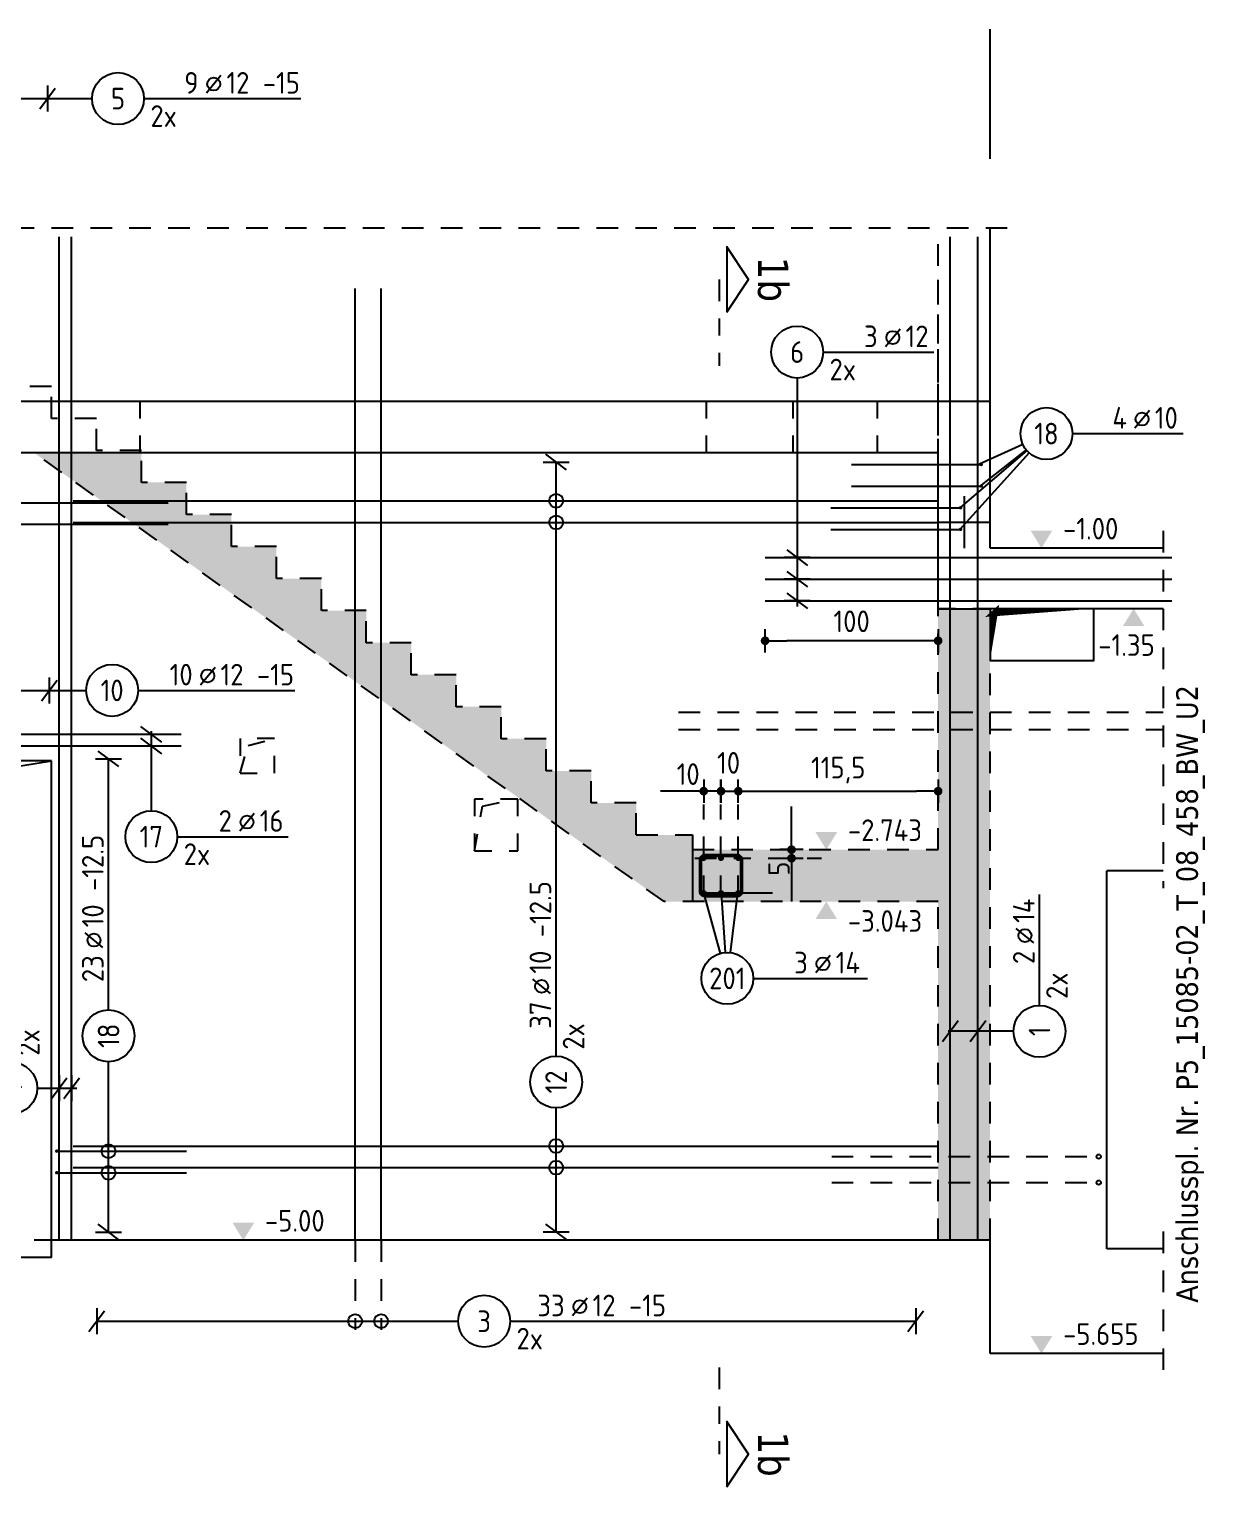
# Model space of a CAD drawing. Extents: x -12 to 78.8, y 0 to 40.3.
# Drawn here: x 12.26 to 19.06, y 18.21 to 26.64 of the extents above; entities that cross this region are included whole.
import ezdxf
from ezdxf.enums import TextEntityAlignment as Align

# ---------------------------------------------------------------- set-up
doc = ezdxf.new("R2010")
doc.units = 0
doc.header["$LTSCALE"] = 0.5
for name, pattern in [('AUSGEZOGEN', [1000.01, 1000, 0.01]), ('DASHDOT2', [0.5, 0.25, -0.125, 0, -0.125]), ('DASHDOTSMALL', [1.05, 0.5, -0.25, 0.05, -0.25]), ('DOT', [0.175, 0.05, -0.125]), ('HIDDEN', [0.375, 0.25, -0.125]), ('HIDDEN2', [0.187, 0.125, -0.062]), ('STRICHPUNKT2', [0.55, 0.25, -0.125, 0.05, -0.125]), ('VERDECKT', [0.375, 0.25, -0.125])]:
    doc.linetypes.add(name, pattern=pattern)
for name, color, linetype in [('ACHSEN', 7, 'Continuous'), ('AFB', 7, 'Continuous'), ('AFU', 7, 'Continuous'), ('BETON', 7, 'Continuous'), ('DRUEBER', 7, 'Continuous'), ('grau_mittel', 7, 'Continuous'), ('HILFE', 7, 'Continuous'), ('koten', 7, 'Continuous'), ('MASSE', 7, 'Continuous'), ('RND', 7, 'Continuous'), ('SCHATTEN', 15, 'Continuous'), ('SCHNITTE', 7, 'Continuous'), ('TEXT', 7, 'Continuous'), ('VERDECKT', 7, 'Continuous'), ('WBZ', 7, 'Continuous')]:
    doc.layers.add(name, color=color, linetype=linetype)
doc.layers.add('NOPLOT', color=7, linetype='Continuous', plot=False)
doc.styles.add('helv', font='tahoma.ttf')
doc.styles.add('txt', font='isocp.shx')
doc.linetypes.add('AFU_50K', pattern='A,0.15,["/",Standard,S=0.2,R=0,X=-0.01,Y=-0.1],0.07,["/",Standard,S=0.2,R=0,X=-0.01,Y=-0.1],0.15', length=0.37)
doc.linetypes.add('AFU_50L', pattern='A,0.75,["/",Standard,S=0.2,R=0,X=-0.01,Y=-0.1],0.07,["/",Standard,S=0.2,R=0,X=-0.01,Y=-0.1],0.75', length=1.57)
doc.linetypes.add('AFU_50M', pattern='A,0.45,["/",Standard,S=0.2,R=0,X=-0.01,Y=-0.1],0.07,["/",Standard,S=0.2,R=0,X=-0.01,Y=-0.1],0.45', length=0.97)
doc.dimstyles.new('DOT_I', dxfattribs={"dimscale": 0.5, "dimtxt": 0.25, "dimasz": 0.25, "dimexe": 0.1, "dimexo": 0.3, "dimgap": 0.1, "dimtad": 1, "dimdec": 3, "dimzin": 3, "dimtxsty": 'txt', "dimblk": 'DOT', "dimblk1": 'DOT', "dimblk2": 'DOT', "dimsah": 1, "dimcen": 0.1, "dimse1": 1, "dimse2": 1, "dimazin": 0, "dimtfac": 1, "dimtdec": 4, "dimtix": 1, "dimtmove": 2, "dimatfit": 3, "dimfxl": 0, "dimtvp": 1, "dimtolj": 1, "dimtzin": 0, "dimarcsym": 0})

# ---------------------------------------------------------------- blocks, each defined once
blk = doc.blocks.new('DOT')
at = {"layer": 'MASSE', "color": 7, "linetype": 'Continuous'}
for p, q in [((0, 0), (-1, 0)), ((0, 0.54), (0, -0.54))]:
    blk.add_line(p, q, dxfattribs=at)
at = {"layer": 'MASSE', "color": 7, "linetype": 'Continuous', "const_width": 0.2}
blk.add_lwpolyline([(-0.1, 0, 1), (0.1, 0, 1)], format="xyb", close=True, dxfattribs=at)
blk = doc.blocks.new('*D18')
at = {"layer": 'Defpoints', "color": 0, "linetype": 'AUSGEZOGEN', "transparency": 16777216}
for p in [(16.1608, 22.235), (16.1608, 22.235), (16.2608, 22.235)]:
    blk.add_point(p, dxfattribs=at)
at = {"layer": 'MASSE', "color": 0, "linetype": 'AUSGEZOGEN', "lineweight": -2, "transparency": 16777216}
for p, q in [((16.0358, 22.235), (15.9108, 22.235)), ((16.2608, 22.235), (16.1608, 22.235)), ((16.3858, 22.235), (16.5108, 22.235))]:
    blk.add_line(p, q, dxfattribs=at)
at = {"layer": 'MASSE', "color": 0, "linetype": 'AUSGEZOGEN', "lineweight": -2, "transparency": 16777216, "xscale": 0.125, "yscale": 0.125, "zscale": 0.125}
blk.add_blockref('DOT', (16.1608, 22.235), dxfattribs=at)
at = {"layer": 'MASSE', "color": 0, "linetype": 'AUSGEZOGEN', "lineweight": -2, "transparency": 16777216, "xscale": 0.125, "yscale": 0.125, "zscale": 0.125, "rotation": 180}
blk.add_blockref('DOT', (16.2608, 22.235), dxfattribs=at)
at = {"layer": 'MASSE', "color": 0, "linetype": 'AUSGEZOGEN', "transparency": 16777216, "insert": (16.0711, 22.3337), "char_height": 0.125, "attachment_point": 5, "style": 'txt'}
blk.add_mtext('\\A1;10', dxfattribs=at)
blk = doc.blocks.new('*D19')
at = {"layer": 'Defpoints', "color": 0, "linetype": 'AUSGEZOGEN', "transparency": 16777216}
for p in [(16.2608, 22.235), (16.3608, 22.235), (16.3608, 22.235)]:
    blk.add_point(p, dxfattribs=at)
at = {"layer": 'MASSE', "color": 0, "linetype": 'AUSGEZOGEN', "lineweight": -2, "transparency": 16777216}
for p, q in [((16.1358, 22.235), (16.0108, 22.235)), ((16.2608, 22.235), (16.3608, 22.235)), ((16.4858, 22.235), (16.6108, 22.235))]:
    blk.add_line(p, q, dxfattribs=at)
at = {"layer": 'MASSE', "color": 0, "linetype": 'AUSGEZOGEN', "lineweight": -2, "transparency": 16777216, "xscale": 0.125, "yscale": 0.125, "zscale": 0.125}
blk.add_blockref('DOT', (16.2608, 22.235), dxfattribs=at)
at = {"layer": 'MASSE', "color": 0, "linetype": 'AUSGEZOGEN', "lineweight": -2, "transparency": 16777216, "xscale": 0.125, "yscale": 0.125, "zscale": 0.125, "rotation": 180}
blk.add_blockref('DOT', (16.3608, 22.235), dxfattribs=at)
at = {"layer": 'MASSE', "color": 0, "linetype": 'AUSGEZOGEN', "transparency": 16777216, "insert": (16.3047, 22.3987), "char_height": 0.125, "attachment_point": 5, "style": 'txt'}
blk.add_mtext('\\A1;10', dxfattribs=at)
blk = doc.blocks.new('*D20')
at = {"layer": 'Defpoints', "color": 0, "linetype": 'AUSGEZOGEN', "transparency": 16777216}
for p in [(16.3608, 22.235), (17.5158, 22.235), (17.5158, 22.235)]:
    blk.add_point(p, dxfattribs=at)
at = {"layer": 'MASSE', "color": 0, "linetype": 'AUSGEZOGEN', "lineweight": -2, "transparency": 16777216}
blk.add_line((16.4858, 22.235), (17.3908, 22.235), dxfattribs=at)
at = {"layer": 'MASSE', "color": 0, "linetype": 'AUSGEZOGEN', "lineweight": -2, "transparency": 16777216, "xscale": 0.125, "yscale": 0.125, "zscale": 0.125, "rotation": 180}
blk.add_blockref('DOT', (16.3608, 22.235), dxfattribs=at)
at = {"layer": 'MASSE', "color": 0, "linetype": 'AUSGEZOGEN', "lineweight": -2, "transparency": 16777216, "xscale": 0.125, "yscale": 0.125, "zscale": 0.125}
blk.add_blockref('DOT', (17.5158, 22.235), dxfattribs=at)
at = {"layer": 'MASSE', "color": 0, "linetype": 'AUSGEZOGEN', "transparency": 16777216, "insert": (16.9383, 22.3569), "char_height": 0.125, "attachment_point": 5, "style": 'txt'}
blk.add_mtext('\\A1;115,5', dxfattribs=at)
blk = doc.blocks.new('*D21')
at = {"layer": 'Defpoints', "color": 0, "linetype": 'AUSGEZOGEN', "transparency": 16777216}
for p in [(16.6686, 21.8972), (16.6686, 21.8972), (16.6686, 21.8472)]:
    blk.add_point(p, dxfattribs=at)
at = {"layer": 'MASSE', "color": 0, "linetype": 'AUSGEZOGEN', "lineweight": -2, "transparency": 16777216}
for p, q in [((16.6686, 22.0222), (16.6686, 22.1472)), ((16.6686, 21.8472), (16.6686, 21.8972)), ((16.6686, 21.7222), (16.6686, 21.5972))]:
    blk.add_line(p, q, dxfattribs=at)
at = {"layer": 'MASSE', "color": 0, "linetype": 'AUSGEZOGEN', "lineweight": -2, "transparency": 16777216, "xscale": 0.125, "yscale": 0.125, "zscale": 0.125}
for p, rotation in [((16.6686, 21.8972), 270), ((16.6686, 21.8472), 90)]:
    blk.add_blockref('DOT', p, dxfattribs=dict(at, rotation=rotation))
at = {"layer": 'MASSE', "color": 0, "linetype": 'AUSGEZOGEN', "transparency": 16777216, "insert": (16.5961, 21.7873), "char_height": 0.125, "attachment_point": 5, "rotation": 90, "style": 'txt'}
blk.add_mtext('\\A1;5', dxfattribs=at)
blk = doc.blocks.new('okrd_o')
at = {"layer": 'koten', "color": 7, "linetype": 'Continuous'}
blk.add_solid([(-0.125, 0.202), (0.125, 0.202), (0, 0)], dxfattribs=at)
at = {"layer": 'koten', "style": 'txt'}
blk.add_attdef('OKRD', (0.25, 0.1), '', height=0.25, dxfattribs=at)
blk = doc.blocks.new('okrd_u')
at = {"layer": 'koten', "color": 7, "linetype": 'Continuous'}
blk.add_solid([(-0.125, -0.202), (0.125, -0.202), (0, 0)], dxfattribs=at)
at = {"layer": 'koten', "style": 'txt'}
blk.add_attdef('OKRD', (0.25, -0.35), '', height=0.25, dxfattribs=at)
blk = doc.blocks.new('RND_LEI')
at = {"layer": 'RND', "color": 7, "linetype": 'Continuous'}
blk.add_line((1.022, 0.066), (1.19, 0.27), dxfattribs=at)
for centre, radius in [((0, 0), 0.3), ((1.106, 0.168), 0.075)]:
    blk.add_circle(centre, radius, dxfattribs=at)
at = {"layer": 'RND', "color": 7, "linetype": 'Continuous', "style": 'txt'}
blk.add_attdef('ANZ', text='', height=0.25, dxfattribs=at).set_placement((0.931, 0.057), align=Align.RIGHT)
for tag, p in [('DUM', (1.253, 0.057)), ('ABSTD', (1.674, 0.057)), ('POSTXT', (0.374, -0.327))]:
    blk.add_attdef(tag, p, '', height=0.25, dxfattribs=at)
blk.add_attdef('POSL', text='', height=0.25, dxfattribs=at).set_placement((0, 0), align=Align.MIDDLE)
blk = doc.blocks.new('lei_gre')
at = {"layer": 'RND', "color": 7, "linetype": 'Continuous'}
for p, q in [((-0.09, -0.12), (0.09, 0.12)), ((0, 0.15), (0, -0.15))]:
    blk.add_line(p, q, dxfattribs=at)
blk = doc.blocks.new('*D34')
at = {"layer": 'Defpoints', "color": 0, "linetype": 'AUSGEZOGEN', "transparency": 16777216}
for p in [(16.5158, 23.1044), (16.5158, 23.1044), (17.5158, 23.1044)]:
    blk.add_point(p, dxfattribs=at)
at = {"layer": 'MASSE', "color": 0, "linetype": 'AUSGEZOGEN', "lineweight": -2, "transparency": 16777216}
blk.add_line((17.3908, 23.1044), (16.6408, 23.1044), dxfattribs=at)
at = {"layer": 'MASSE', "color": 0, "linetype": 'AUSGEZOGEN', "lineweight": -2, "transparency": 16777216, "xscale": 0.125, "yscale": 0.125, "zscale": 0.125, "rotation": 180}
blk.add_blockref('DOT', (16.5158, 23.1044), dxfattribs=at)
at = {"layer": 'MASSE', "color": 0, "linetype": 'AUSGEZOGEN', "lineweight": -2, "transparency": 16777216, "xscale": 0.125, "yscale": 0.125, "zscale": 0.125}
blk.add_blockref('DOT', (17.5158, 23.1044), dxfattribs=at)
at = {"layer": 'MASSE', "color": 0, "linetype": 'AUSGEZOGEN', "transparency": 16777216, "insert": (17.0158, 23.2169), "char_height": 0.125, "attachment_point": 5, "style": 'txt'}
blk.add_mtext('\\A1;100', dxfattribs=at)
blk = doc.blocks.new('SCHN-2')
at = {"layer": 'SCHNITTE', "color": 6, "linetype": 'Continuous'}
blk.add_lwpolyline([(0.378, 0.088), (0, 0.34), (-0.378, 0.088)], close=True, dxfattribs=at)
at = {"layer": 'SCHNITTE', "color": 1, "linetype": 'DASHDOTSMALL', "style": 'helv'}
blk.add_attdef('SCHN-2', text='', height=0.35, dxfattribs=at).set_placement((0, 0.45), align=Align.CENTER)

msp = doc.modelspace()

# ---------------------------------------------------------------- hatches: boundary and pattern name
at = {"layer": 'grau_mittel'}
msp.add_hatch(color=61, dxfattribs=at).paths.add_polyline_path([(17.8158, 22.9898), (17.8158, 23.2898), (17.5158, 23.2898), (17.5158, 23.2683), (17.5158, 21.8972), (16.0958, 21.8972), (16.0958, 21.9822), (15.7708, 21.9822), (15.7708, 22.1674), (15.5108, 22.1674), (15.5108, 22.3526), (15.2508, 22.3526), (15.2508, 22.5378), (14.9908, 22.5378), (14.9908, 22.723), (14.7308, 22.723), (14.7308, 22.9081), (14.4708, 22.9081), (14.4708, 23.0933), (14.2108, 23.0933), (14.2108, 23.2785), (13.9508, 23.2785), (13.9508, 23.4637), (13.6908, 23.4637), (13.6908, 23.6489), (13.4308, 23.6489), (13.4308, 23.8341), (13.1708, 23.8341), (13.1708, 24.0193), (12.9108, 24.0193), (12.9108, 24.1898), (12.2921, 24.1898), (15.9321, 21.5972), (17.5158, 21.5972), (17.5158, 19.6398), (17.8158, 19.6398)])

# ---------------------------------------------------------------- linework, layer by layer
at = {"layer": 'ACHSEN', "color": 140, "linetype": 'AUSGEZOGEN'}
msp.add_line((17.8158, 25.8892), (17.8158, 26.6392), dxfattribs=at)
at = {"layer": 'ACHSEN', "color": 102, "linetype": 'DASHDOT2'}
for p, q in [((16.1608, 21.8472), (16.1608, 22.1582)), ((16.2608, 21.8472), (16.2608, 22.1582)), ((16.3608, 21.8472), (16.3608, 22.1582)), ((16.1091, 21.8472), (16.8415, 21.8472))]:
    msp.add_line(p, q, dxfattribs=at)
at = {"layer": 'AFB', "color": 1, "linetype": 'AUSGEZOGEN'}
msp.add_line((17.6658, 23.9398), (17.6658, 23.6398), dxfattribs=at)
at = {"layer": 'AFU', "color": 8, "linetype": 'AFU_50L'}
for p, q in [((9.5658, 24.4898), (17.8158, 24.4898)), ((17.5158, 24.1898), (8.9658, 24.1898)), ((18.8158, 23.2898), (18.4158, 23.2898)), ((17.8158, 19.6398), (12.3908, 19.6398)), ((17.8158, 18.9848), (17.8158, 19.6398)), ((18.8158, 18.9848), (17.8158, 18.9848))]:
    msp.add_line(p, q, dxfattribs=at)
at = {"layer": 'AFU', "color": 8, "linetype": 'AFU_50M'}
for p, q in [((17.5158, 23.2683), (17.5158, 24.1898)), ((17.5158, 23.7898), (17.8158, 23.7898))]:
    msp.add_line(p, q, dxfattribs=at)
at = {"layer": 'AFU', "color": 8, "linetype": 'AFU_50K'}
msp.add_line((17.5158, 23.2898), (17.8158, 23.2898), dxfattribs=at)
at = {"layer": 'BETON', "color": 6, "linetype": 'AUSGEZOGEN'}
for p, q in [((17.8158, 23.6398), (17.8158, 25.4898)), ((18.8158, 23.6398), (17.8158, 23.6398)), ((12.3908, 22.4098), (10.8908, 22.4098)), ((12.3908, 19.5398), (12.3908, 22.4098)), ((18.4908, 19.5898), (18.4908, 21.7748)), ((18.8158, 21.7748), (18.4908, 21.7748)), ((18.8158, 19.5898), (18.4908, 19.5898)), ((12.3908, 19.5398), (10.8908, 19.5398))]:
    msp.add_line(p, q, dxfattribs=at)
msp.add_lwpolyline([(17.8158, 23.2898), (17.8158, 22.9898), (18.4158, 22.9898), (18.4158, 23.2898)], close=True, dxfattribs=at)
at = {"layer": 'DRUEBER', "color": 7, "linetype": 'DOT'}
for p, q in [((17.5158, 23.2898), (17.5158, 25.4898)), ((12.9008, 24.4898), (16.1758, 24.4898)), ((12.9008, 24.4898), (12.9008, 24.1898)), ((16.1758, 24.4898), (16.1758, 24.1898)), ((16.6758, 24.4898), (17.1658, 24.4898)), ((16.6758, 24.4898), (16.6758, 24.1898)), ((17.1658, 24.1898), (17.1658, 24.4898)), ((16.1758, 24.1898), (12.9008, 24.1898)), ((17.1658, 24.1898), (16.6758, 24.1898)), ((17.8158, 23.2898), (17.5158, 23.2898)), ((18.8158, 23.2898), (18.4158, 23.2898)), ((12.3908, 19.6398), (10.8908, 19.6398))]:
    msp.add_line(p, q, dxfattribs=at)
at = {"layer": 'HILFE', "color": 102, "linetype": 'HIDDEN'}
for p, q in [((17.9158, 25.4898), (9.4658, 25.4898)), ((18.8158, 23.7398), (18.8158, 21.6748)), ((18.8158, 19.6898), (18.8158, 18.8848))]:
    msp.add_line(p, q, dxfattribs=at)
at = {"layer": 'HILFE', "color": 102, "linetype": 'AUSGEZOGEN'}
msp.add_line((11.0675, 22.1968), (12.3908, 22.4098), dxfattribs=at)
at = {"layer": 'NOPLOT', "color": 191, "linetype": 'Continuous'}
for p, q in [((17.5859, 19.6398), (17.5859, 24.6398)), ((17.7457, 19.6398), (17.7457, 24.6398))]:
    msp.add_line(p, q, dxfattribs=at)
at = {"layer": 'NOPLOT', "color": 191, "linetype": 'AUSGEZOGEN'}
for p, q in [((16.0958, 21.9132), (16.0958, 21.5972)), ((16.1608, 21.6472), (16.5581, 21.6472)), ((16.2608, 21.6402), (16.2992, 21.6402))]:
    msp.add_line(p, q, dxfattribs=at)
for points in [[(16.3558, 21.8672), (16.1658, 21.8672, 0.414214), (16.1358, 21.8372), (16.1358, 21.6572, 0.414214), (16.1658, 21.6272), (16.3558, 21.6272, 0.414214), (16.3858, 21.6572), (16.3858, 21.8372, 0.414214)], [(16.3558, 21.8572), (16.1658, 21.8572, 0.414214), (16.1458, 21.8372), (16.1458, 21.6572, 0.414214), (16.1658, 21.6372), (16.3558, 21.6372, 0.414214), (16.3758, 21.6572), (16.3758, 21.8372, 0.414214)]]:
    msp.add_lwpolyline(points, format="xyb", close=True, dxfattribs=at)
at = {"layer": 'RND', "color": 7, "linetype": 'AUSGEZOGEN'}
for p, q in [((11.0603, 26.2379), (12.3681, 26.2379)), ((12.3681, 26.2379), (12.6257, 26.2379)), ((12.9257, 26.2379), (13.832, 26.2379)), ((16.8511, 24.7729), (17.4911, 24.7729)), ((18.292, 24.3017), (18.932, 24.3017)), ((15.3079, 20.7041), (15.3079, 24.1373)), ((10.8999, 22.8175), (12.3785, 22.8175)), ((12.3785, 22.8175), (12.5915, 22.8175)), ((12.8915, 22.8175), (13.7977, 22.8175)), ((12.7208, 20.9715), (12.7208, 22.422)), ((13.1182, 21.9721), (13.7582, 21.9721)), ((18.1019, 20.9972), (18.1019, 21.6372)), ((16.4473, 21.1532), (17.1073, 21.1532)), ((12.7208, 19.6872), (12.7208, 20.6715)), ((15.3079, 19.6881), (15.3079, 20.4041)), ((12.6522, 19.1718), (14.7419, 19.1718)), ((15.0419, 19.1718), (17.3864, 19.1718))]:
    msp.add_line(p, q, dxfattribs=at)
at = {"layer": 'RND', "color": 102, "linetype": 'AUSGEZOGEN'}
for p, q in [((16.7011, 24.6229), (16.7011, 23.3019)), ((18.028, 24.2042), (17.6408, 23.8733)), ((18.0413, 24.1905), (17.6408, 23.7483)), ((18.0056, 24.2394), (17.7556, 24.1251)), ((18.0244, 24.2086), (17.7648, 24.0033)), ((12.9682, 22.1221), (12.9682, 22.5815)), ((16.2573, 21.2978), (16.1608, 21.6472)), ((16.2873, 21.3029), (16.2643, 21.6472)), ((16.3153, 21.3021), (16.3573, 21.6472)), ((17.9519, 20.8472), (17.573, 20.8472)), ((12.3087, 20.5192), (12.5369, 20.5192))]:
    msp.add_line(p, q, dxfattribs=at)
at = {"layer": 'RND', "color": 7, "linetype": 'HIDDEN2'}
for p, q in [((16.1608, 21.6472), (16.1608, 21.8472)), ((16.2608, 21.6472), (16.2608, 21.8472)), ((16.3608, 21.6472), (16.3608, 21.8472))]:
    msp.add_line(p, q, dxfattribs=at)
at = {"layer": 'RND', "color": 102, "linetype": 'VERDECKT'}
for p, q in [((14.1459, 19.6398), (14.1459, 19.1218)), ((14.2959, 19.6398), (14.2959, 19.1218))]:
    msp.add_line(p, q, dxfattribs=at)
at = {"layer": 'RND', "color": 1, "linetype": 'AUSGEZOGEN'}
for points in [[(12.4353, 19.6398), (12.4353, 25.4398)], [(12.5071, 19.6398), (12.5071, 25.4398)], [(17.5859, 19.6398), (17.5859, 25.4398)], [(17.7457, 19.6398), (17.7457, 25.4398)], [(14.1459, 19.6398), (14.1459, 25.1398)], [(14.2959, 19.6398), (14.2959, 25.1398)], [(17.0148, 24.1233), (17.7648, 24.1233)], [(17.0148, 23.9983), (17.7648, 23.9983)], [(13.0658, 23.9006), (3.5658, 23.9006)], [(12.5158, 23.9135), (17.5158, 23.9135)], [(16.8958, 23.8733), (17.6458, 23.8733)], [(13.0658, 23.7756), (3.5658, 23.7756)], [(12.5158, 23.7885), (17.5158, 23.7885)], [(16.8958, 23.7483), (17.6458, 23.7483)], [(16.5158, 23.5853), (18.8658, 23.5853)], [(16.5158, 23.4603), (18.8658, 23.4603)], [(16.5158, 23.3353), (18.8658, 23.3353)], [(10.1408, 22.5637), (13.1408, 22.5637)], [(10.1408, 22.4962), (13.1408, 22.4962)], [(12.4215, 20.1548), (13.1715, 20.1548)], [(12.5158, 20.1842), (17.5158, 20.1842)], [(12.5158, 20.0592), (17.5158, 20.0592)], [(12.4215, 20.0298), (13.1715, 20.0298)]]:
    msp.add_lwpolyline(points, dxfattribs=at)
at = {"layer": 'RND', "color": 7, "linetype": 'AUSGEZOGEN'}
for points, const_width in [([(17.7598, 24.1233, 1), (17.7698, 24.1233, 1)], 0.01), ([(17.7598, 23.9983, 1), (17.7698, 23.9983, 1)], 0.01), ([(17.6408, 23.8733, 1), (17.6508, 23.8733, 1)], 0.01), ([(17.6408, 23.7483, 1), (17.6508, 23.7483, 1)], 0.01), ([(16.1573, 21.8472, 1), (16.1643, 21.8472, 1)], 0.007), ([(16.2573, 21.8472, 1), (16.2643, 21.8472, 1)], 0.007), ([(16.3573, 21.8472, 1), (16.3643, 21.8472, 1)], 0.007), ([(16.1573, 21.6472, -1), (16.1643, 21.6472, -1)], 0.007), ([(16.2573, 21.6472, 1), (16.2643, 21.6472, 1)], 0.007), ([(16.3573, 21.6472, -1), (16.3643, 21.6472, -1)], 0.007), ([(12.4165, 20.1548, 1), (12.4265, 20.1548, 1)], 0.01), ([(12.4165, 20.0298, 1), (12.4265, 20.0298, 1)], 0.01)]:
    msp.add_lwpolyline(points, format="xyb", close=True, dxfattribs=dict(at, const_width=const_width))
at = {"layer": 'RND', "color": 7, "linetype": 'HIDDEN'}
for points in [[(16.0158, 22.6925), (18.8158, 22.6925)], [(16.0158, 22.5925), (18.8158, 22.5925)], [(16.9006, 20.1229), (18.4506, 20.1229)], [(16.9006, 19.9729), (18.4506, 19.9729)]]:
    msp.add_lwpolyline(points, dxfattribs=at)
at = {"layer": 'RND', "color": 7, "linetype": 'AUSGEZOGEN'}
for centre, radius in [((15.3079, 23.9135), 0.04), ((15.3079, 23.7885), 0.04), ((15.3079, 20.1842), 0.04), ((12.7208, 20.1548), 0.04), ((18.4443, 20.1229), 0.0125), ((12.7208, 20.0298), 0.04), ((15.3079, 20.0592), 0.04), ((18.4443, 19.9729), 0.0125), ((14.1459, 19.1718), 0.04), ((14.2959, 19.1718), 0.04)]:
    msp.add_circle(centre, radius, dxfattribs=at)
at = {"layer": 'RND', "color": 102, "linetype": 'AUSGEZOGEN'}
for centre in [(16.1608, 21.8472), (16.2608, 21.8472), (16.3608, 21.8472), (16.1608, 21.6472), (16.2608, 21.6472), (16.3608, 21.6472)]:
    msp.add_circle(centre, 0.011, dxfattribs=at)
at = {"layer": 'SCHATTEN', "color": 1, "linetype": 'AUSGEZOGEN'}
msp.add_lwpolyline([(17.8158, 22.9898, 0, 0.0489, 0), (17.8401, 23.2878, 0, 0, 0), (17.8166, 23.267, 0.0456, 0, 0), (18.4158, 23.2898, 0, 0, 0)], format="xyseb", dxfattribs=at)
at = {"layer": 'SCHNITTE', "color": 6, "linetype": 'STRICHPUNKT2'}
for p, q in [((16.2501, 25.1928), (16.2501, 24.6928)), ((16.2501, 18.9035), (16.2501, 18.4035))]:
    msp.add_line(p, q, dxfattribs=at)
at = {"layer": 'VERDECKT', "color": 7, "linetype": 'VERDECKT'}
for p, q in [((17.5158, 21.8972), (17.5158, 25.4898)), ((12.2921, 24.1898), (10.7408, 24.1898)), ((18.8158, 23.2898), (18.4158, 23.2898)), ((17.8158, 19.6398), (17.8158, 22.9898)), ((17.5158, 19.6398), (17.5158, 21.5972))]:
    msp.add_line(p, q, dxfattribs=at)
at = {"layer": 'VERDECKT', "color": 7, "linetype": 'HIDDEN'}
for p, q in [((12.3908, 24.5748), (12.1958, 24.5748)), ((12.3908, 24.3896), (12.3908, 24.5748)), ((12.6508, 24.3896), (12.3908, 24.3896)), ((12.6508, 24.2044), (12.6508, 24.3896)), ((15.9321, 21.5972), (12.2921, 24.1898)), ((12.9108, 24.2044), (12.6508, 24.2044)), ((12.9108, 24.0193), (12.9108, 24.2044)), ((13.1708, 24.0193), (12.9108, 24.0193)), ((13.1708, 23.8341), (13.1708, 24.0193)), ((13.4308, 23.8341), (13.1708, 23.8341)), ((13.4308, 23.6489), (13.4308, 23.8341)), ((13.6908, 23.6489), (13.4308, 23.6489)), ((13.6908, 23.4637), (13.6908, 23.6489)), ((13.9508, 23.4637), (13.6908, 23.4637)), ((13.9508, 23.2785), (13.9508, 23.4637)), ((14.2108, 23.2785), (13.9508, 23.2785)), ((14.2108, 23.0933), (14.2108, 23.2785)), ((14.4708, 23.0933), (14.2108, 23.0933)), ((14.4708, 22.9081), (14.4708, 23.0933)), ((14.7308, 22.9081), (14.4708, 22.9081)), ((14.7308, 22.723), (14.7308, 22.9081)), ((14.9908, 22.723), (14.7308, 22.723)), ((14.9908, 22.5378), (14.9908, 22.723)), ((15.2508, 22.5378), (14.9908, 22.5378)), ((15.2508, 22.3526), (15.2508, 22.5378)), ((15.5108, 22.3526), (15.2508, 22.3526)), ((15.5108, 22.1674), (15.5108, 22.3526)), ((15.7708, 22.1674), (15.5108, 22.1674)), ((15.7708, 21.9822), (15.7708, 22.1674)), ((15.7708, 21.9822), (16.0958, 21.9822)), ((16.0958, 21.9822), (16.0958, 21.8972)), ((16.0958, 21.8972), (17.5158, 21.8972)), ((17.5158, 21.5972), (15.9321, 21.5972))]:
    msp.add_line(p, q, dxfattribs=at)
at = {"layer": 'WBZ', "color": 102, "linetype": 'HIDDEN2'}
for p, q in [((13.4808, 22.3398), (13.5275, 22.4992)), ((13.5275, 22.4992), (13.6808, 22.5398)), ((14.8825, 22.1492), (15.0858, 22.1898)), ((14.8358, 21.8898), (14.8825, 22.1492))]:
    msp.add_line(p, q, dxfattribs=at)
for points in [[(13.4808, 22.3398), (13.6808, 22.3398), (13.6808, 22.5398), (13.4808, 22.5398)], [(14.8358, 21.8898), (15.0858, 21.8898), (15.0858, 22.1898), (14.8358, 22.1898)]]:
    msp.add_lwpolyline(points, close=True, dxfattribs=at)

# ---------------------------------------------------------------- block references
at = {"layer": 'koten', "color": 7, "linetype": 'AUSGEZOGEN'}
ref = msp.add_blockref('okrd_o', (18.1131, 23.6398), dxfattribs=dict(at, xscale=0.5, yscale=0.5, zscale=0.5))
ref.add_attrib('OKRD', '-1.00', (18.2381, 23.6898), dxfattribs={"layer": '0', "color": 0, "linetype": 'ByBlock', "height": 0.125, "style": 'txt'})
ref = msp.add_blockref('okrd_u', (18.646, 23.2898), dxfattribs=dict(at, xscale=0.5, yscale=0.5, zscale=0.5))
ref.add_attrib('OKRD', '-1.35', (18.4417, 23.017), dxfattribs={"layer": '0', "color": 0, "linetype": 'ByBlock', "height": 0.125, "style": 'txt'})
ref = msp.add_blockref('okrd_o', (16.8694, 21.8972), dxfattribs=dict(at, xscale=0.5, yscale=0.5, zscale=0.5))
ref.add_attrib('OKRD', '-2.743', (16.9944, 21.9472), dxfattribs={"layer": '0', "color": 0, "linetype": 'ByBlock', "height": 0.125, "style": 'txt'})
ref = msp.add_blockref('okrd_u', (16.8694, 21.5972), dxfattribs=dict(at, xscale=0.5, yscale=0.5, zscale=0.5))
ref.add_attrib('OKRD', '-3.043', (16.9944, 21.4222), dxfattribs={"layer": '0', "color": 0, "linetype": 'ByBlock', "height": 0.125, "style": 'txt'})
ref = msp.add_blockref('okrd_o', (13.4999, 19.6398), dxfattribs=dict(at, xscale=0.5, yscale=0.5, zscale=0.5))
ref.add_attrib('OKRD', '-5.00', (13.6249, 19.6898), dxfattribs={"layer": '0', "color": 0, "linetype": 'ByBlock', "height": 0.125, "style": 'txt'})
ref = msp.add_blockref('okrd_o', (18.1131, 18.9848), dxfattribs=dict(at, xscale=0.5, yscale=0.5, zscale=0.5))
ref.add_attrib('OKRD', '-5.655', (18.2381, 19.0348), dxfattribs={"layer": '0', "color": 0, "linetype": 'ByBlock', "height": 0.125, "style": 'txt'})
at = {"layer": 'RND', "color": 7, "linetype": 'AUSGEZOGEN', "xscale": 0.5, "yscale": 0.5, "zscale": 0.5}
for p, values in [((12.7757, 26.2379), {'POSL': '5', 'DUM': '12', 'ANZ': '9', 'ABSTD': '-15', 'POSTXT': '2x'}), ((16.7011, 24.7729), {'POSL': '6', 'DUM': '12', 'ANZ': '3', 'POSTXT': '2x'}), ((18.142, 24.3017), {'POSL': '18', 'DUM': '10', 'ANZ': '4'}), ((12.7415, 22.8175), {'POSL': '10', 'DUM': '12', 'ANZ': '10', 'ABSTD': '-15'}), ((12.9682, 21.9721), {'POSL': '17', 'DUM': '16', 'ANZ': '2', 'POSTXT': '2x'}), ((16.2973, 21.1532), {'POSL': '201', 'DUM': '14', 'ANZ': '3'}), ((14.8919, 19.1718), {'POSL': '3', 'DUM': '12', 'ANZ': '33', 'ABSTD': '-15', 'POSTXT': '2x'})]:
    msp.add_blockref('RND_LEI', p, dxfattribs=at).add_auto_attribs(values)
for p in [(12.3681, 26.2379), (12.3785, 22.8175), (12.6522, 19.1718), (17.3864, 19.1718)]:
    msp.add_blockref('lei_gre', p, dxfattribs=at)
at = {"layer": 'RND', "color": 7, "linetype": 'AUSGEZOGEN', "xscale": 0.5, "yscale": 0.5, "zscale": 0.5, "rotation": 90}
for p in [(15.3079, 24.1373), (12.7208, 22.422), (12.7208, 19.6872), (15.3079, 19.6881)]:
    msp.add_blockref('lei_gre', p, dxfattribs=at)
at = {"layer": 'RND', "color": 102, "linetype": 'AUSGEZOGEN', "xscale": 0.5, "yscale": 0.5, "zscale": 0.5}
for p, rotation in [((16.7011, 23.5853), 270), ((16.7011, 23.4603), 270), ((16.7011, 23.3353), 270), ((12.9682, 22.5637), 90), ((12.9682, 22.4962), 90), ((17.5859, 20.8472), 180.0000000000007), ((17.7457, 20.8472), 180.0000000000007)]:
    msp.add_blockref('lei_gre', p, dxfattribs=dict(at, rotation=rotation))
at = {"layer": 'RND', "color": 7, "linetype": 'AUSGEZOGEN', "xscale": 0.5, "yscale": 0.5, "zscale": 0.5, "rotation": 90}
for p, values in [((12.7208, 20.8215), {'POSL': '18', 'DUM': '10', 'ANZ': '23', 'ABSTD': '-12.5'}), ((15.3079, 20.5541), {'POSL': '12', 'DUM': '10', 'ANZ': '37', 'ABSTD': '-12.5', 'POSTXT': '2x'}), ((18.1019, 20.8472), {'POSL': '1', 'DUM': '14', 'ANZ': '2', 'POSTXT': '2x'}), ((12.1587, 20.5192), {'POSL': '1', 'DUM': '14', 'ANZ': '2', 'POSTXT': '2x'})]:
    msp.add_blockref('RND_LEI', p, dxfattribs=at).add_auto_attribs(values)
at = {"layer": 'RND', "color": 102, "linetype": 'AUSGEZOGEN', "xscale": 0.5, "yscale": 0.5, "zscale": 0.5}
for p in [(12.4353, 20.5192), (12.5071, 20.5192)]:
    msp.add_blockref('lei_gre', p, dxfattribs=at)
at = {"layer": 'SCHNITTE', "color": 6, "linetype": 'STRICHPUNKT2', "xscale": 0.5, "yscale": 0.5, "zscale": 0.5, "rotation": 270}
for p in [(16.2501, 25.1928), (16.2501, 18.4035)]:
    msp.add_blockref('SCHN-2', p, dxfattribs=at).add_auto_attribs({'SCHN-2': '1b'})

# ---------------------------------------------------------------- texts
at = {"layer": 'TEXT', "color": 7, "linetype": 'AUSGEZOGEN', "style": 'helv'}
msp.add_text('Anschlusspl. Nr. P5_15085-02_T_08_458_BW_U2', height=0.125, rotation=90, dxfattribs=at).set_placement((19.0172, 19.2783))

# ---------------------------------------------------------------- dimensions: what is measured, and where the dimension line sits
at = {"layer": 'MASSE', "color": 7, "linetype": 'AUSGEZOGEN'}
for base, p1, p2, override, picture, middle in [((16.5158, 23.1044), (17.5158, 23.1044), (16.5158, 23.1044), {"dimdec": 0, "dimlfac": 100}, '*D34', (17.0158, 23.2169)), ((17.5158, 22.235), (16.3608, 22.235), (17.5158, 22.235), {"dimdec": 1, "dimlfac": 100}, '*D20', (16.9383, 22.3569))]:
    dim = msp.add_linear_dim(base=base, p1=p1, p2=p2, dimstyle='DOT_I', override=override, dxfattribs=at)
    dim.commit()
    dim.dimension.update_dxf_attribs({"geometry": picture, "text_midpoint": middle})
for base, p2, picture, middle in [((16.1608, 22.235), (16.1608, 22.235), '*D18', (16.0711, 22.3337)), ((16.3608, 22.235), (16.3608, 22.235), '*D19', (16.3047, 22.3987))]:
    dim = msp.add_linear_dim(base=base, p1=(16.2608, 22.235), p2=p2, dimstyle='DOT_I', override={"dimdec": 0, "dimlfac": 100}, dxfattribs=at)
    dim.commit()
    dim.dimension.update_dxf_attribs({"geometry": picture, "text_midpoint": middle, "dimtype": 160})
dim = msp.add_linear_dim(base=(16.6686, 21.8972), p1=(16.6686, 21.8472), p2=(16.6686, 21.8972), angle=90, dimstyle='DOT_I', override={"dimdec": 0, "dimlfac": 100}, dxfattribs=at)
dim.commit()
dim.dimension.update_dxf_attribs({"geometry": '*D21', "text_midpoint": (16.5961, 21.7873), "dimtype": 160})

doc.saveas('drawing.dxf')
